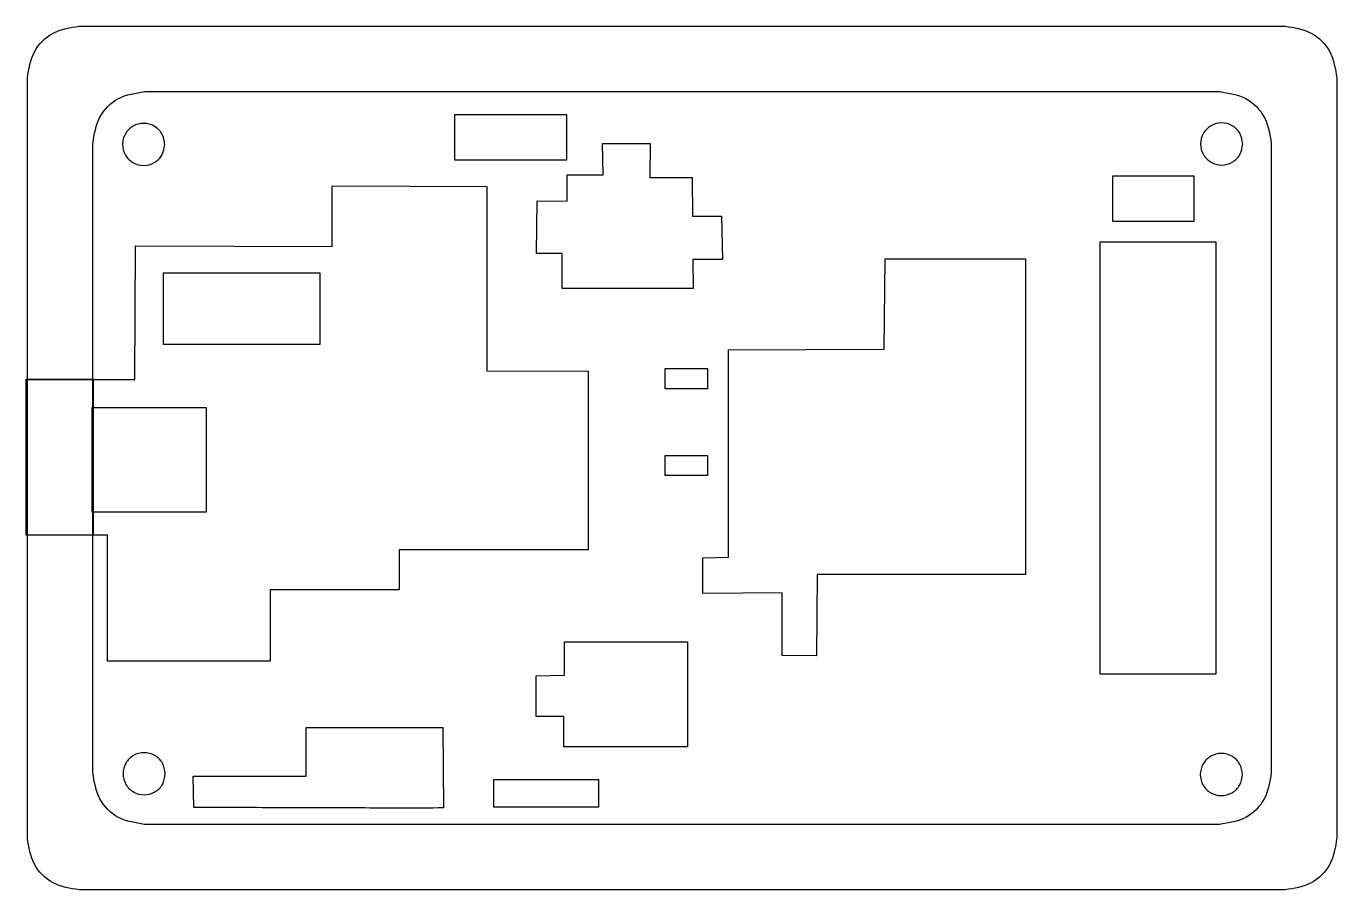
# Model space of a CAD drawing. Extents: x -5 to 95, y -5 to 61.
import ezdxf

# ---------------------------------------------------------------- set-up
doc = ezdxf.new("R2010")
doc.units = 0
doc.layers.get('0').update_dxf_attribs({"linetype": 'CONTINUOUS'})

msp = doc.modelspace()

# ---------------------------------------------------------------- linework, layer by layer
at = {"color": 7}
for points in [[(-1.15724, 60.780415), (90.937649, 60.780415)], [(-5.109796, -1.267031), (-5.109796, 56.827859)], [(94.890204, 56.827859), (94.890204, -1.267031)], [(90.937649, -5.219586), (-1.15724, -5.219586)]]:
    msp.add_lwpolyline(points, dxfattribs=at)
for points in [[(-1.15724, 60.780415)], [(5.37626, 51.74408)], [(87.708735, 51.782898)], [(5.415078, 3.648869)], [(87.689322, 3.590645)]]:
    msp.add_lwpolyline(points, close=True, dxfattribs=at)
at = {"color": 3}
for points in [[(3.842761, 55.780415), (85.937648, 55.780415)], [(-0.109794, 3.732969), (-0.109794, 51.82786)], [(89.890203, 51.82786), (89.890203, 3.732969)], [(85.937648, -0.219586), (3.842761, -0.219586)]]:
    msp.add_lwpolyline(points, dxfattribs=at)
for points in [[(3.842761, 55.780415)], [(5.279216, 41.923185), (17.235087, 41.923185), (17.235087, 36.44988), (5.279216, 36.44988)], [(-0.155271, 31.636478), (8.539908, 31.636478), (8.539908, 23.640018), (-0.155271, 23.640018)]]:
    msp.add_lwpolyline(points, close=True, dxfattribs=at)
at = {"color": 1}
for points in [[(27.521797, 54.034328), (36.061703, 54.034328), (36.061703, 50.540729), (27.521797, 50.540729)], [(77.786757, 49.355883), (83.966111, 49.355883), (83.966111, 45.862284), (77.786757, 45.862284)], [(76.817598, 44.293828), (85.650827, 44.293828), (85.650827, 11.261053), (76.817598, 11.261053)]]:
    msp.add_lwpolyline(points, close=True, dxfattribs=at)
at = {"color": 5}
for points in [[(36.11993, 47.415902), (36.11993, 49.415017), (38.85901, 49.4182), (38.808808, 51.80701), (42.443307, 51.807857), (42.434999, 49.217514), (45.646491, 49.219525), (45.678844, 46.256577), (47.900675, 46.250399), (47.981402, 42.956603), (45.702088, 42.946477), (45.728776, 40.725025), (35.734239, 40.73328), (35.734239, 43.39826), (33.771454, 43.39826), (33.810406, 47.425366)], [(37.713944, 20.750919), (23.290658, 20.750919), (23.290658, 17.7009), (13.430946, 17.7009), (13.430946, 12.266414), (1.009262, 12.266414), (1.009262, 21.89322), (-5.20158, 21.89322), (-5.123945, 33.771455), (3.105421, 33.771455), (3.134211, 43.997046), (18.15857, 43.955156), (18.166732, 48.573015), (29.967581, 48.54114), (29.967581, 34.431357), (37.713944, 34.411947)], [(48.4324, 36.053133), (60.318097, 36.104422), (60.400441, 43.010083), (71.114142, 43.010083), (71.114142, 18.865435), (55.198859, 18.865435), (55.157288, 12.658492), (52.539842, 12.693412), (52.539842, 17.467995), (46.464863, 17.429178), (46.464863, 20.147055), (48.441144, 20.191606)], [(43.587903, 34.612312), (46.826805, 34.612312), (46.826805, 33.075207), (43.587903, 33.075207)], [(43.587903, 27.969821), (46.826805, 27.969821), (46.826805, 26.432719), (43.587903, 26.432719)], [(35.90643, 11.179516), (35.906432, 13.74149), (45.300331, 13.74149), (45.300331, 5.706213), (35.867613, 5.706213), (35.867613, 8.035279), (33.732637, 8.035277), (33.732637, 11.140699)], [(30.51076, 3.221874), (38.50722, 3.221874), (38.50722, 1.086895), (30.51076, 1.086895)]]:
    msp.add_lwpolyline(points, close=True, dxfattribs=at)
at = {"color": 6}
msp.add_lwpolyline([(-5.20158, 33.810274), (-0.077635, 33.810274), (-0.077635, 21.89322), (-5.20158, 21.89322)], close=True, dxfattribs=at)
at = {"color": 5}
msp.add_lwpolyline([(7.588873, 1.067488), (7.550055, 3.474188), (16.167599, 3.467177), (16.167599, 7.181292), (26.628984, 7.181292), (26.668201, 1.032822)], dxfattribs=at)
at = {"color": 7}
for points, knots in [([(-5.109796, 56.827859), (-5.001934, 57.521542), (-4.789648, 58.886801), (-3.216182, 60.460268), (-1.850923, 60.672553), (-1.15724, 60.780415)], [0, 0, 0, 0, 2.069146, 4.07235, 6.141496, 6.141496, 6.141496, 6.141496]), ([(90.937649, 60.780415), (91.631332, 60.672553), (92.996591, 60.460267), (94.570056, 58.886801), (94.782342, 57.521542), (94.890204, 56.827859)], [0, 0, 0, 0, 2.069146, 4.072349, 6.141496, 6.141496, 6.141496, 6.141496]), ([(5.37626, 51.74408), (5.331984, 51.460097), (5.244743, 50.900554), (4.603408, 50.284563), (3.766784, 50.056246), (2.921479, 50.284747), (2.305675, 50.899836), (2.116584, 51.604475), (2.191571, 52.165639), (2.354179, 52.558806), (2.613067, 52.896331), (2.950645, 53.155196), (3.343581, 53.317949), (3.765316, 53.373628), (4.187093, 53.31795), (4.579904, 53.155193), (4.917945, 52.896344), (5.175105, 52.558756), (5.344133, 52.165825), (5.365521, 51.88505), (5.37626, 51.74408)], [0, 0, 0, 0, 0.842293, 1.659604, 2.501897, 3.344191, 4.161502, 5.003795, 5.425498, 5.843711, 6.265414, 6.687117, 7.10533, 7.527033, 7.948736, 8.366949, 8.788652, 9.210355, 9.628568, 10.050271, 10.050271, 10.050271, 10.050271]), ([(87.708735, 51.782898), (87.664458, 51.498916), (87.577219, 50.939376), (86.935878, 50.323368), (86.099276, 50.095118), (85.253891, 50.323368), (84.63838, 50.939376), (84.409961, 51.782898), (84.63838, 52.62642), (85.253891, 53.242428), (86.099276, 53.470678), (86.935878, 53.242428), (87.577219, 52.62642), (87.664458, 52.06688), (87.708735, 51.782898)], [0, 0, 0, 0, 0.842293, 1.659604, 2.501897, 3.34419, 4.161501, 5.003794, 5.846088, 6.663398, 7.505692, 8.347985, 9.165296, 10.007589, 10.007589, 10.007589, 10.007589]), ([(5.415078, 3.648869), (5.370801, 3.364887), (5.283562, 2.805347), (4.642221, 2.189339), (3.805619, 1.961089), (2.960234, 2.189339), (2.344722, 2.805347), (2.116304, 3.648869), (2.344722, 4.492391), (2.960234, 5.108399), (3.805619, 5.336648), (4.642221, 5.108399), (5.283562, 4.492391), (5.370801, 3.93285), (5.415078, 3.648869)], [0, 0, 0, 0, 0.842293, 1.659604, 2.501897, 3.34419, 4.161501, 5.003794, 5.846087, 6.663398, 7.505691, 8.347984, 9.165295, 10.007589, 10.007589, 10.007589, 10.007589]), ([(87.689322, 3.590645), (87.645046, 3.306663), (87.557806, 2.747123), (86.916465, 2.131115), (86.079864, 1.902865), (85.234479, 2.131115), (84.618968, 2.747123), (84.390549, 3.590645), (84.618968, 4.434166), (85.234479, 5.050174), (86.079864, 5.278424), (86.916465, 5.050174), (87.557806, 4.434166), (87.645046, 3.874626), (87.689322, 3.590645)], [0, 0, 0, 0, 0.842293, 1.659604, 2.501897, 3.34419, 4.1615, 5.003793, 5.846086, 6.663397, 7.50569, 8.347983, 9.165294, 10.007587, 10.007587, 10.007587, 10.007587]), ([(-1.15724, -5.219586), (-1.850923, -5.111725), (-3.216182, -4.899439), (-4.789648, -3.325973), (-5.001934, -1.960714), (-5.109796, -1.267031)], [0, 0, 0, 0, 2.069146, 4.07235, 6.141495, 6.141495, 6.141495, 6.141495]), ([(94.890204, -1.267031), (94.782342, -1.960714), (94.570056, -3.325973), (92.996591, -4.899439), (91.631332, -5.111725), (90.937649, -5.219586)], [0, 0, 0, 0, 2.069146, 4.072349, 6.141495, 6.141495, 6.141495, 6.141495])]:
    msp.add_open_spline(points, degree=3, knots=knots, dxfattribs=at)
at = {"color": 3}
for points, knots in [([(-0.109794, 51.82786), (-0.001933, 52.521543), (0.210353, 53.886802), (1.783819, 55.460268), (3.149078, 55.672554), (3.842761, 55.780415)], [0, 0, 0, 0, 2.069146, 4.07235, 6.141496, 6.141496, 6.141496, 6.141496]), ([(85.937648, 55.780415), (86.631331, 55.672554), (87.99659, 55.460268), (89.570056, 53.886802), (89.782341, 52.521543), (89.890203, 51.82786)], [0, 0, 0, 0, 2.069146, 4.072349, 6.141496, 6.141496, 6.141496, 6.141496]), ([(3.842761, -0.219586), (3.149078, -0.111724), (1.783819, 0.100562), (0.210353, 1.674027), (-0.001933, 3.039286), (-0.109794, 3.732969)], [0, 0, 0, 0, 2.069146, 4.07235, 6.141496, 6.141496, 6.141496, 6.141496]), ([(89.890203, 3.732969), (89.782341, 3.039286), (89.570056, 1.674028), (87.99659, 0.100562), (86.631331, -0.111724), (85.937648, -0.219586)], [0, 0, 0, 0, 2.069146, 4.072349, 6.141495, 6.141495, 6.141495, 6.141495])]:
    msp.add_open_spline(points, degree=3, knots=knots, dxfattribs=at)
at = {"color": 5}
msp.add_open_spline([(26.668201, 1.032822), (24.538744, 1.03081), (20.321514, 1.026826), (13.961777, 1.057858), (9.731441, 1.06425), (7.588873, 1.067488)], degree=3, knots=[0, 0, 0, 0, 6.38836, 12.651667, 19.079377, 19.079377, 19.079377, 19.079377], dxfattribs=at)

doc.saveas('drawing.dxf')
